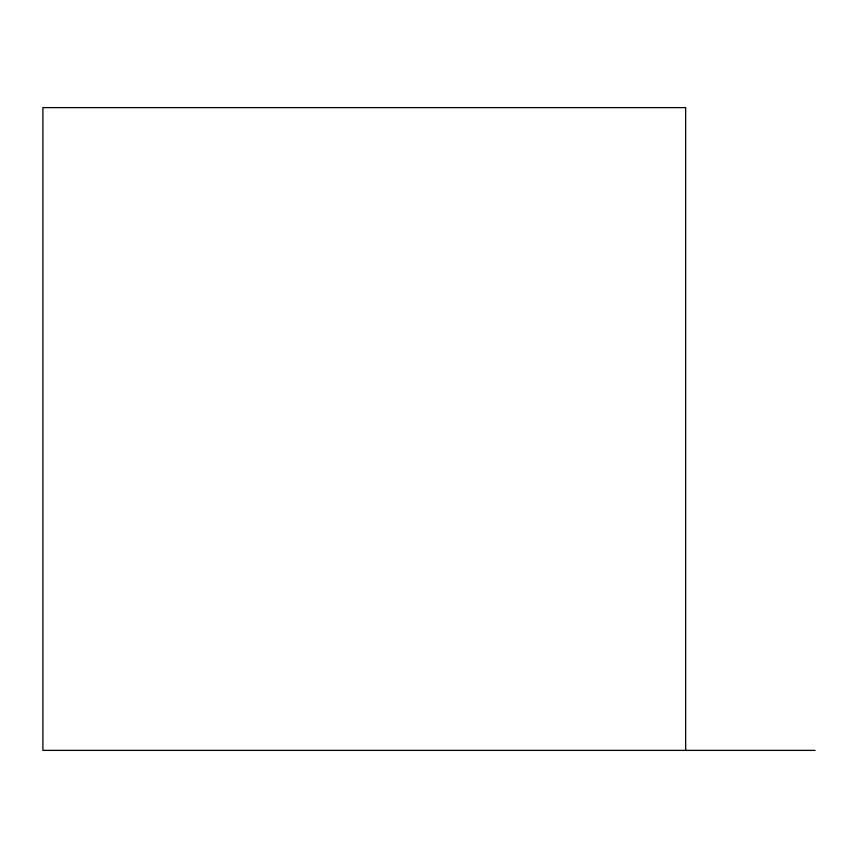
<?xml version="1.0" encoding="UTF-8"?>
<svg xmlns="http://www.w3.org/2000/svg" width="858" height="858" viewBox="0 0 858 858"><rect width="100%" height="100%" fill="white"/><g stroke="black" fill="none" stroke-linecap="round" stroke-linejoin="round"><path stroke-width="1.29" d="M815.1 750.385L42.9 750.385L42.9 107.615L685.66 107.615L685.66 750.385"/></g></svg>
